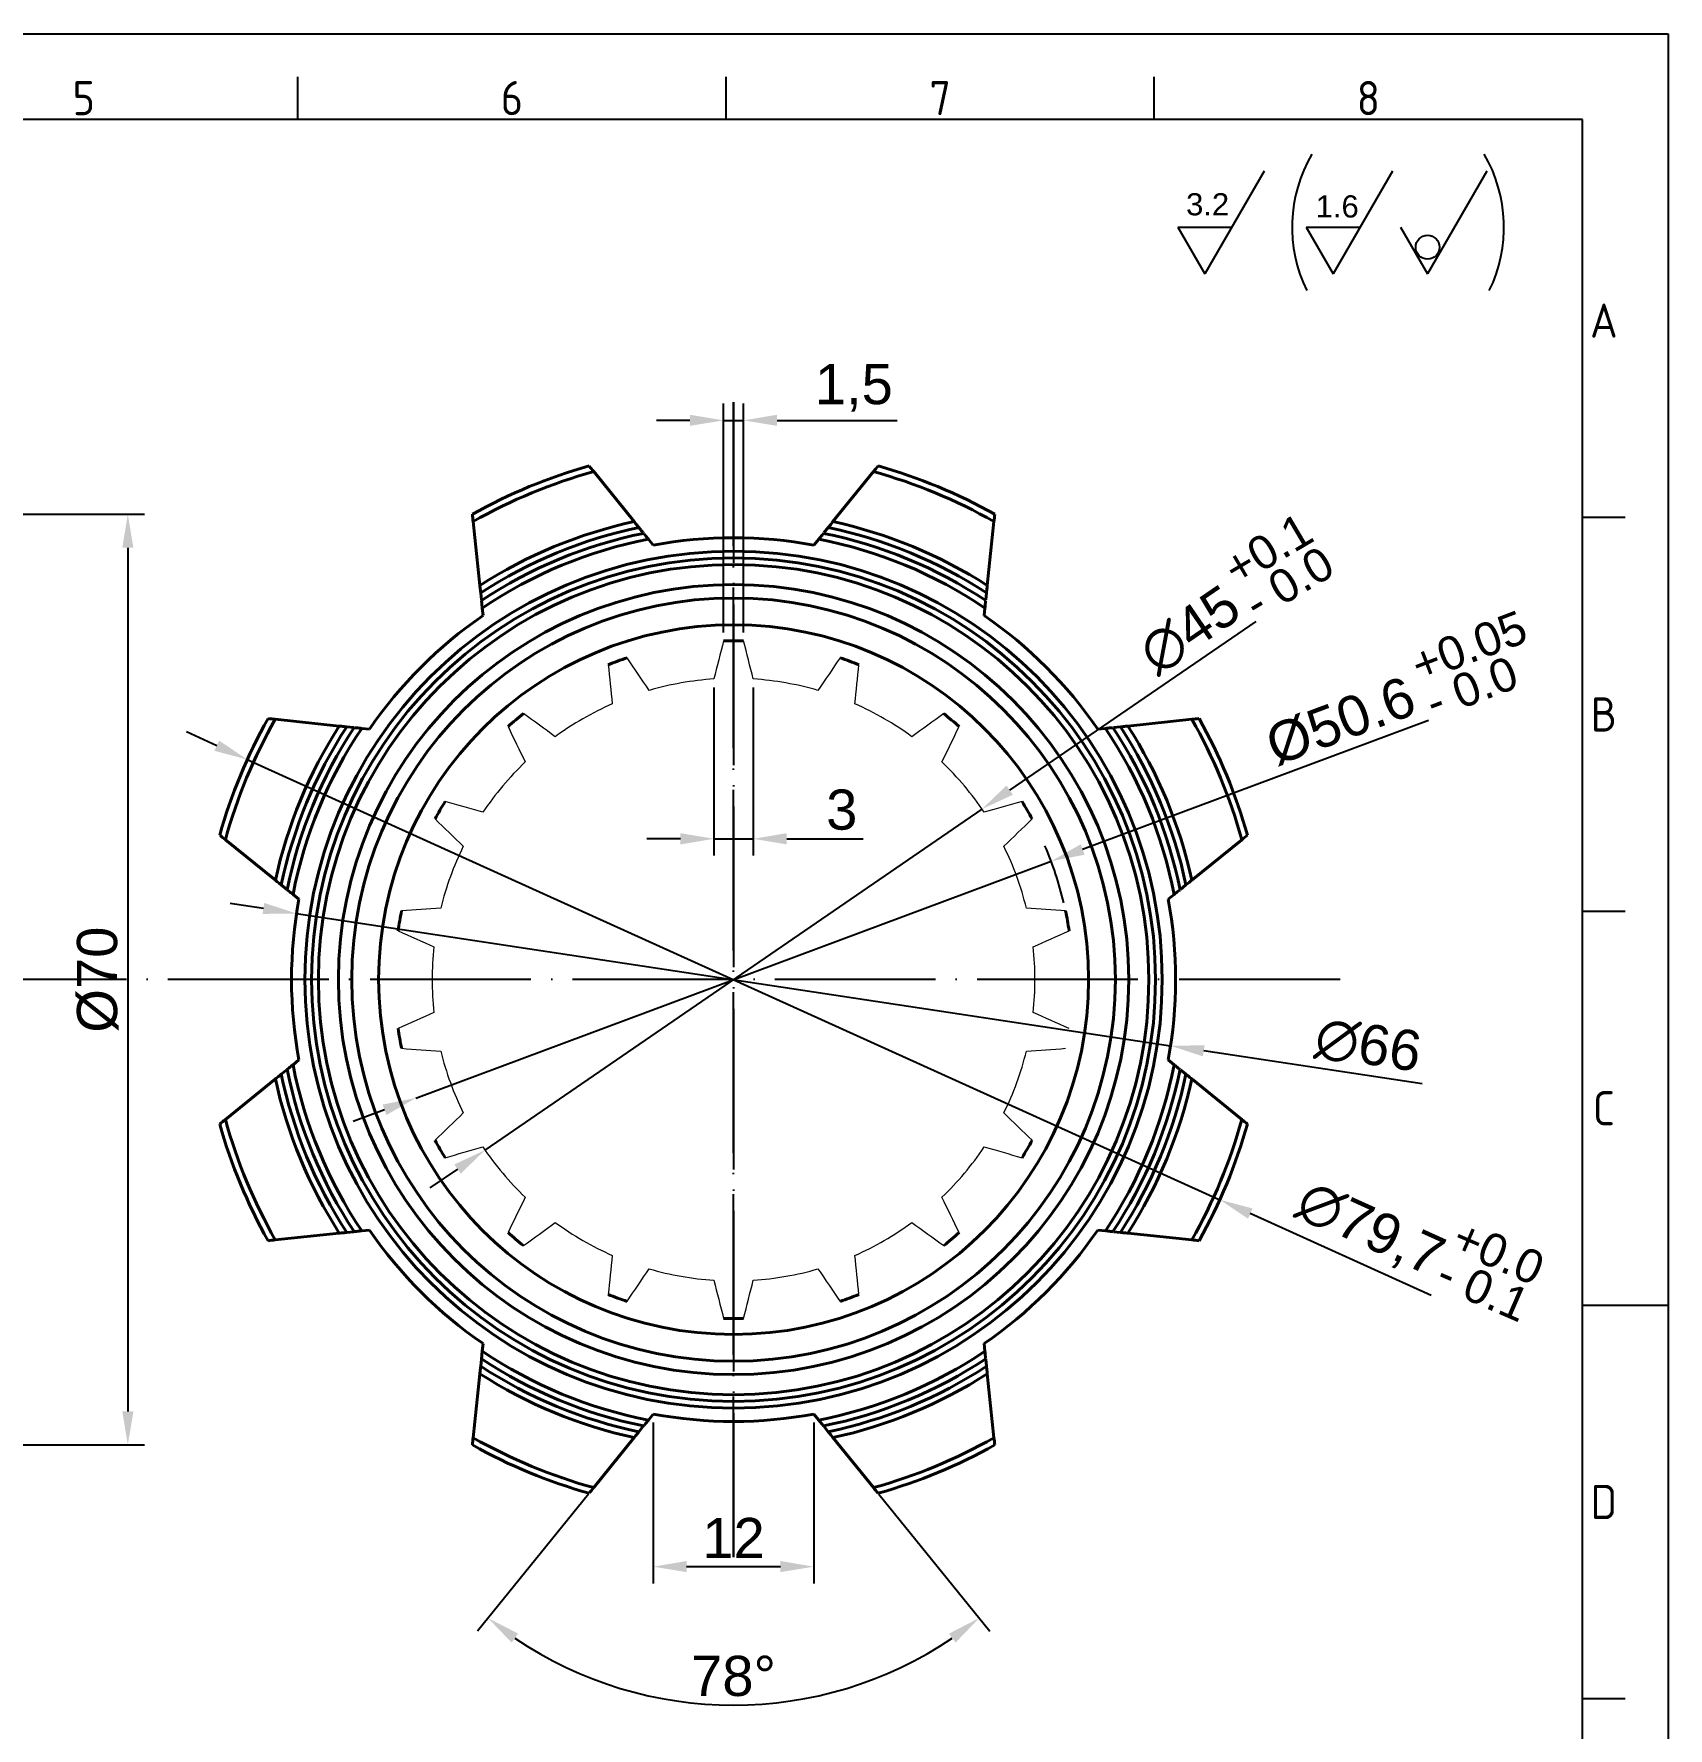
# Model space of a CAD drawing. Header units: millimetres. Extents: x 2521 to 2789, y 1164 to 1354.
# Drawn here: x 2667.1 to 2789.1, y 1227.6 to 1354.2 of the extents above; entities that cross this region are included whole.
import ezdxf
from ezdxf.enums import TextEntityAlignment as Align

# ---------------------------------------------------------------- set-up
doc = ezdxf.new("R2010")
doc.units = ezdxf.units.MM
doc.linetypes.add('ACAD_ISO04W100', pattern=[30, 24, -3, 0, -3])
doc.linetypes.add('ACAD_ISO05W100', pattern=[33, 24, -3, 0, -3, 0, -3])
for name, color, linetype, lineweight in [('AM_0', 7, 'Continuous', 40), ('AM_4', 1, 'ACAD_ISO04W100', 25), ('AM_5', 3, 'Continuous', 25), ('AM_BOR', 2, 'ACAD_ISO05W100', 35)]:
    doc.layers.add(name, color=color, linetype=linetype, lineweight=lineweight)
doc.styles.add('ACISOTS', font='isocp.shx', dxfattribs={"height": 1})
doc.styles.get("Standard").update_dxf_attribs({"font": 'arial.ttf'})
doc.dimstyles.new('ISO-25', dxfattribs={"dimtxt": 3, "dimasz": 2.5, "dimexe": 1.25, "dimexo": 0.625, "dimtad": 1, "dimtxsty": 'Standard', "dimcen": 2.5, "dimadec": 0, "dimazin": 0, "dimtfac": 1, "dimtmove": 0, "dimatfit": 3, "dimfxl": 1, "dimarcsym": 0})

# ---------------------------------------------------------------- blocks, each defined once
blk = doc.blocks.new('A3 ZTL')
for p, q in [((401.17, 280.82), (19.57, 280.82)), ((401.17, 9.78), (401.17, 280.82))]:
    blk.add_line(p, q)
at = {"layer": 'AM_BOR', "color": 135, "linetype": 'Continuous', "lineweight": 25}
for p, q in [((0, 290.61), (410.96, 290.61)), ((410.96, 290.61), (410.96, 0))]:
    blk.add_line(p, q, dxfattribs=at)
at = {"layer": 'AM_BOR', "color": 135, "lineweight": 25}
for p, q in [((254.4, 280.82), (254.4, 285.71)), ((303.33, 280.82), (303.33, 285.71)), ((352.25, 280.82), (352.25, 285.71)), ((406.07, 235.32), (401.17, 235.32)), ((406.07, 190.31), (401.17, 190.31)), ((401.17, 145.3), (410.96, 145.3)), ((406.07, 100.29), (401.17, 100.29))]:
    blk.add_line(p, q, dxfattribs=at)
at = {"layer": 'AM_BOR', "color": 135, "lineweight": 25, "style": 'ACISOTS'}
for s, p in [('5', (229.94, 283.27)), ('6', (278.86, 283.27)), ('7', (327.79, 283.27)), ('8', (376.71, 283.27)), ('A', (403.62, 257.83)), ('B', (403.62, 212.82)), ('C', (403.62, 167.81)), ('D', (403.62, 122.8))]:
    blk.add_text(s, height=3.91, dxfattribs=at).set_placement(p, align=Align.MIDDLE)
blk = doc.blocks.new('*D17')
at = {"layer": 'AM_5', "color": 0, "lineweight": -2, "transparency": 16777216}
for p, q in [((2713.33, 1250.46), (2713.33, 1238.44)), ((2725.33, 1250.46), (2725.33, 1238.44)), ((2715.83, 1239.69), (2722.83, 1239.69))]:
    blk.add_line(p, q, dxfattribs=at)
at = {"layer": 'AM_5', "color": 0, "transparency": 16777216}
for points in [[(2715.83, 1240.11), (2715.83, 1239.28), (2713.33, 1239.69)], [(2722.83, 1240.11), (2722.83, 1239.28), (2725.33, 1239.69)]]:
    blk.add_solid(points, dxfattribs=at)
at = {"layer": 'Defpoints', "color": 0, "transparency": 16777216}
for p in [(2713.33, 1251.08), (2725.33, 1251.08), (2725.33, 1239.69)]:
    blk.add_point(p, dxfattribs=at)
at = {"layer": 'AM_5', "color": 0, "transparency": 16777216, "insert": (2719.33, 1241.83), "char_height": 3, "attachment_point": 5}
blk.add_mtext('12', dxfattribs=at)
blk = doc.blocks.new('*D18')
at = {"layer": 'AM_5', "color": 0, "lineweight": -2, "transparency": 16777216}
for p, q in [((2708.5, 1245.11), (2700.21, 1234.87)), ((2730.17, 1245.11), (2738.46, 1234.87))]:
    blk.add_line(p, q, dxfattribs=at)
blk.add_arc((2719.33, 1258.49), 29.14, 235.9171, 304.0829, dxfattribs=at)
at = {"layer": 'AM_5', "color": 0, "transparency": 16777216}
for points in [[(2702.76, 1234.02), (2703.25, 1234.69), (2701, 1235.85)], [(2735.42, 1234.69), (2735.91, 1234.02), (2737.67, 1235.85)]]:
    blk.add_solid(points, dxfattribs=at)
at = {"layer": 'Defpoints', "color": 0, "transparency": 16777216}
for p in [(2711.91, 1249.33), (2726.75, 1249.33), (2708.89, 1245.59), (2729.78, 1245.59), (2712.78, 1230.1)]:
    blk.add_point(p, dxfattribs=at)
at = {"layer": 'AM_5', "color": 0, "transparency": 16777216, "insert": (2719.33, 1231.51), "char_height": 3, "attachment_point": 5}
blk.add_mtext('78°', dxfattribs=at)
blk = doc.blocks.new('*D19')
at = {"layer": 'AM_5', "color": 0, "lineweight": -2, "transparency": 16777216}
for p, q in [((2680.76, 1301), (2678.48, 1302.04)), ((2683.03, 1299.97), (2755.63, 1267.09)), ((2771.4, 1259.95), (2757.91, 1266.06))]:
    blk.add_line(p, q, dxfattribs=at)
at = {"layer": 'AM_5', "color": 0, "transparency": 16777216}
for points in [[(2680.93, 1301.38), (2680.58, 1300.62), (2683.03, 1299.97)], [(2758.08, 1266.44), (2757.74, 1265.68), (2755.63, 1267.09)]]:
    blk.add_solid(points, dxfattribs=at)
at = {"layer": 'Defpoints', "color": 0, "transparency": 16777216}
for p in [(2683.03, 1299.97), (2755.63, 1267.09)]:
    blk.add_point(p, dxfattribs=at)
at = {"layer": 'AM_5', "color": 0, "transparency": 16777216, "insert": (2766.82, 1264.75), "char_height": 3, "attachment_point": 5, "rotation": 335.635}
blk.add_mtext('∅79,7', dxfattribs=at)
blk = doc.blocks.new('*D20')
at = {"layer": 'AM_5', "color": 0, "lineweight": -2, "transparency": 16777216}
for p, q in [((2684.23, 1288.85), (2681.76, 1289.22)), ((2686.71, 1288.47), (2751.96, 1278.59)), ((2770.73, 1275.75), (2754.43, 1278.22))]:
    blk.add_line(p, q, dxfattribs=at)
at = {"layer": 'AM_5', "color": 0, "transparency": 16777216}
for points in [[(2684.3, 1289.26), (2684.17, 1288.44), (2686.71, 1288.47)], [(2754.5, 1278.63), (2754.37, 1277.8), (2751.96, 1278.59)]]:
    blk.add_solid(points, dxfattribs=at)
at = {"layer": 'Defpoints', "color": 0, "transparency": 16777216}
for p in [(2686.71, 1288.47), (2751.96, 1278.59)]:
    blk.add_point(p, dxfattribs=at)
at = {"layer": 'AM_5', "color": 0, "transparency": 16777216, "insert": (2766.71, 1278.62), "char_height": 3, "attachment_point": 5, "rotation": 351.388}
blk.add_mtext('∅66', dxfattribs=at)
blk = doc.blocks.new('*D32')
at = {"layer": 'AM_5', "color": 0, "lineweight": -2, "transparency": 16777216}
for p, q in [((2617.28, 1318.29), (2675.36, 1318.29)), ((2674.11, 1315.79), (2674.11, 1251.28)), ((2617.28, 1248.78), (2675.36, 1248.78))]:
    blk.add_line(p, q, dxfattribs=at)
at = {"layer": 'AM_5', "color": 0, "transparency": 16777216}
for points in [[(2673.7, 1315.79), (2674.53, 1315.79), (2674.11, 1318.29)], [(2673.7, 1251.28), (2674.53, 1251.28), (2674.11, 1248.78)]]:
    blk.add_solid(points, dxfattribs=at)
at = {"layer": 'Defpoints', "color": 0, "transparency": 16777216}
for p in [(2616.66, 1318.29), (2616.66, 1248.78), (2674.11, 1248.78)]:
    blk.add_point(p, dxfattribs=at)
at = {"layer": 'AM_5', "color": 0, "transparency": 16777216, "insert": (2671.87, 1283.53), "char_height": 3, "attachment_point": 5, "rotation": 90}
blk.add_mtext('%%c70', dxfattribs=at)
blk = doc.blocks.new('*D45')
at = {"layer": 'AM_5', "color": 0, "lineweight": -2, "transparency": 16777216}
for p, q in [((2758.31, 1310.29), (2739.94, 1297.68)), ((2700.78, 1270.8), (2737.88, 1296.27)), ((2698.72, 1269.38), (2696.66, 1267.97))]:
    blk.add_line(p, q, dxfattribs=at)
at = {"layer": 'AM_5', "color": 0, "transparency": 16777216}
for points in [[(2739.71, 1298.03), (2740.18, 1297.34), (2737.88, 1296.27)], [(2698.49, 1269.73), (2698.96, 1269.04), (2700.78, 1270.8)]]:
    blk.add_solid(points, dxfattribs=at)
at = {"layer": 'Defpoints', "color": 0, "transparency": 16777216}
for p in [(2737.88, 1296.27), (2700.78, 1270.8)]:
    blk.add_point(p, dxfattribs=at)
at = {"layer": 'AM_5', "color": 0, "transparency": 16777216, "insert": (2753.4, 1309.64), "char_height": 3, "attachment_point": 5, "rotation": 34.4707}
blk.add_mtext('∅45', dxfattribs=at)
blk = doc.blocks.new('*D46')
at = {"layer": 'AM_5', "color": 0, "lineweight": -2, "transparency": 16777216}
for p, q in [((2771.21, 1302.88), (2745.39, 1293.25)), ((2695.62, 1274.69), (2743.05, 1292.38)), ((2693.28, 1273.81), (2690.93, 1272.94))]:
    blk.add_line(p, q, dxfattribs=at)
blk.add_arc((2719.33, 1283.53), 25.31, 13.1128, 23.2869, dxfattribs=at)
at = {"layer": 'AM_5', "color": 0, "transparency": 16777216}
for points in [[(2745.25, 1293.64), (2745.54, 1292.86), (2743.05, 1292.38)], [(2693.13, 1274.2), (2693.42, 1273.42), (2695.62, 1274.69)]]:
    blk.add_solid(points, dxfattribs=at)
at = {"layer": 'Defpoints', "color": 0, "transparency": 16777216}
for p in [(2743.05, 1292.38), (2695.62, 1274.69)]:
    blk.add_point(p, dxfattribs=at)
at = {"layer": 'AM_5', "color": 0, "transparency": 16777216, "insert": (2764.66, 1302.83), "char_height": 3, "attachment_point": 5, "rotation": 20.4573}
blk.add_mtext('%%c50.6', dxfattribs=at)
blk = doc.blocks.new('*D47')
at = {"layer": 'AM_5', "color": 0, "lineweight": -2, "transparency": 16777216}
for p, q in [((2718.58, 1309.46), (2718.58, 1326.55)), ((2720.08, 1309.46), (2720.08, 1326.55)), ((2716.08, 1325.3), (2713.58, 1325.3)), ((2718.58, 1325.3), (2720.08, 1325.3)), ((2722.58, 1325.3), (2731.54, 1325.3))]:
    blk.add_line(p, q, dxfattribs=at)
at = {"layer": 'AM_5', "color": 0, "transparency": 16777216}
for points in [[(2716.08, 1325.72), (2716.08, 1324.89), (2718.58, 1325.3)], [(2722.58, 1325.72), (2722.58, 1324.89), (2720.08, 1325.3)]]:
    blk.add_solid(points, dxfattribs=at)
at = {"layer": 'Defpoints', "color": 0, "transparency": 16777216}
for p in [(2720.08, 1325.3), (2718.58, 1308.83), (2720.08, 1308.83)]:
    blk.add_point(p, dxfattribs=at)
at = {"layer": 'AM_5', "color": 0, "transparency": 16777216, "insert": (2728.31, 1327.73), "char_height": 3, "attachment_point": 5}
blk.add_mtext('1,5', dxfattribs=at)
blk = doc.blocks.new('*D48')
at = {"layer": 'AM_5', "color": 0, "lineweight": -2, "transparency": 16777216}
for p, q in [((2717.87, 1305.36), (2717.87, 1292.8)), ((2720.8, 1305.36), (2720.8, 1292.8)), ((2715.37, 1294.05), (2712.87, 1294.05)), ((2717.87, 1294.05), (2720.8, 1294.05)), ((2723.3, 1294.05), (2729.02, 1294.05))]:
    blk.add_line(p, q, dxfattribs=at)
at = {"layer": 'AM_5', "color": 0, "transparency": 16777216}
for points in [[(2715.37, 1294.47), (2715.37, 1293.63), (2717.87, 1294.05)], [(2723.3, 1294.47), (2723.3, 1293.63), (2720.8, 1294.05)]]:
    blk.add_solid(points, dxfattribs=at)
at = {"layer": 'Defpoints', "color": 0, "transparency": 16777216}
for p in [(2717.87, 1305.98), (2720.8, 1305.98), (2720.8, 1294.05)]:
    blk.add_point(p, dxfattribs=at)
at = {"layer": 'AM_5', "color": 0, "transparency": 16777216, "insert": (2727.41, 1296.21), "char_height": 3, "attachment_point": 5}
blk.add_mtext('3', dxfattribs=at)

msp = doc.modelspace()

# ---------------------------------------------------------------- linework, layer by layer
at = {"layer": 'AM_0'}
for p, q in [((2708.889, 1321.471), (2711.913, 1317.737)), ((2729.779, 1321.471), (2726.755, 1317.737)), ((2699.893, 1317.745), (2700.395, 1312.966)), ((2712.266, 1317.301), (2712.596, 1316.895)), ((2726.402, 1317.301), (2726.072, 1316.895)), ((2738.775, 1317.745), (2738.273, 1312.966)), ((2712.977, 1316.424), (2713.334, 1315.983)), ((2725.691, 1316.424), (2725.334, 1315.983)), ((2700.454, 1312.408), (2700.508, 1311.888)), ((2738.214, 1312.408), (2738.16, 1311.888)), ((2700.572, 1311.286), (2700.631, 1310.721)), ((2738.096, 1311.286), (2738.037, 1310.721)), ((2685.122, 1302.974), (2689.901, 1302.472)), ((2690.459, 1302.413), (2690.979, 1302.358)), ((2691.581, 1302.295), (2692.146, 1302.236)), ((2747.087, 1302.295), (2746.522, 1302.236)), ((2748.209, 1302.413), (2747.689, 1302.358)), ((2753.546, 1302.974), (2748.767, 1302.472)), ((2681.395, 1293.977), (2685.13, 1290.953)), ((2757.272, 1293.977), (2753.538, 1290.953)), ((2685.566, 1290.6), (2685.972, 1290.271)), ((2686.443, 1289.89), (2686.884, 1289.533)), ((2752.225, 1289.89), (2751.784, 1289.533)), ((2753.102, 1290.6), (2752.696, 1290.271)), ((2685.566, 1276.465), (2685.972, 1276.794)), ((2686.443, 1277.175), (2686.884, 1277.533)), ((2752.225, 1277.175), (2751.784, 1277.533)), ((2753.102, 1276.465), (2752.696, 1276.794)), ((2681.395, 1273.088), (2685.13, 1276.112)), ((2757.272, 1273.088), (2753.538, 1276.112)), ((2685.122, 1264.092), (2689.901, 1264.594)), ((2690.459, 1264.652), (2690.979, 1264.707)), ((2691.581, 1264.77), (2692.146, 1264.83)), ((2747.087, 1264.77), (2746.522, 1264.83)), ((2748.209, 1264.652), (2747.689, 1264.707)), ((2753.546, 1264.092), (2748.767, 1264.594)), ((2700.572, 1255.78), (2700.631, 1256.345)), ((2738.096, 1255.78), (2738.037, 1256.345)), ((2699.893, 1249.321), (2700.395, 1254.099)), ((2700.454, 1254.657), (2700.508, 1255.178)), ((2738.214, 1254.657), (2738.16, 1255.178)), ((2738.775, 1249.321), (2738.273, 1254.099)), ((2712.266, 1249.764), (2712.596, 1250.171)), ((2712.977, 1250.642), (2713.334, 1251.083)), ((2725.691, 1250.642), (2725.334, 1251.083)), ((2726.402, 1249.764), (2726.072, 1250.171)), ((2708.889, 1245.594), (2711.913, 1249.328)), ((2729.779, 1245.594), (2726.755, 1249.328))]:
    msp.add_line(p, q, dxfattribs=at)
for radius in [32, 31.5, 31, 29.5, 28.5, 26.5]:
    msp.add_circle((2719.334, 1283.533), radius, dxfattribs=at)
for radius, start, end in [(39.85, 105.70617, 119.29383), (39.35, 105.39235, 119.60765), (39.35, 60.39235, 74.60765), (39.85, 60.70617, 74.29383), (35, 102.24065, 122.75935), (34.5, 101.82116, 123.17884), (34.5, 56.82116, 78.17884), (35, 57.24065, 77.75935), (34, 101.38767, 123.61233), (33.5, 100.93945, 124.06055), (33, 79.52432, 100.47568), (33.5, 55.93945, 79.06055), (34, 56.38767, 78.61233), (33, 124.52432, 145.47568), (33, 34.52432, 55.47568), (25.311, 88.30201, 91.69799), (25.311, 108.30201, 111.69799), (25.311, 68.30201, 71.69799), (25.311, 128.30201, 131.69799), (25.311, 48.30201, 51.69799), (39.85, 150.70617, 164.29383), (39.35, 150.39235, 164.60765), (35, 147.24065, 167.75935), (34.5, 146.82116, 168.17884), (34, 146.38767, 168.61233), (33.5, 145.93945, 169.06055), (33.5, 10.93945, 34.06055), (34, 11.38767, 33.61233), (34.5, 11.82116, 33.17884), (35, 12.24065, 32.75935), (39.35, 15.39235, 29.60765), (39.85, 15.70617, 29.29383), (25.311, 148.30201, 151.69799), (25.311, 28.30201, 31.69799), (33, 169.52432, 190.47568), (33, 349.52432, 10.47568), (25.311, 168.30201, 171.69799), (25.311, 8.30201, 11.69799), (25.311, 188.30201, 191.69799), (34, 191.38767, 213.61233), (33.5, 190.93945, 214.06055), (33.5, 325.93945, 349.06055), (34, 326.38767, 348.61233), (35, 192.24065, 212.75935), (34.5, 191.82116, 213.17884), (34.5, 326.82116, 348.17884), (35, 327.24065, 347.75935), (39.35, 195.39235, 209.60765), (39.35, 330.39235, 344.60765), (39.85, 195.70617, 209.29383), (39.85, 330.70617, 344.29383), (25.311, 208.30201, 211.69799), (25.311, 328.30201, 331.69799), (33, 214.52432, 235.47568), (25.311, 228.30201, 231.69799), (25.311, 308.30201, 311.69799), (33, 304.52432, 325.47568), (25.311, 248.30201, 251.69799), (25.311, 288.30201, 291.69799), (25.311, 268.30201, 271.69799), (33.5, 235.93945, 259.06055), (33.5, 280.93945, 304.06055), (35, 237.24065, 257.75935), (34.5, 236.82116, 258.17884), (34, 236.38767, 258.61233), (34, 281.38767, 303.61233), (34.5, 281.82116, 303.17884), (35, 282.24065, 302.75935), (33, 259.52432, 280.47568), (39.35, 240.39235, 254.60765), (39.35, 285.39235, 299.60765), (39.85, 240.70617, 254.29383), (39.85, 285.70617, 299.29383)]:
    msp.add_arc((2719.334, 1283.533), radius, start, end, dxfattribs=at)
at = {"layer": 'AM_0', "color": 7, "linetype": 'Continuous', "lineweight": 15}
for start, end in [(93.73859, 106.26141), (73.73859, 86.26141), (113.73859, 126.26141), (53.73859, 66.26141), (133.73859, 146.26141), (33.73859, 46.26141), (153.73859, 166.26141), (13.73859, 26.26141), (173.73859, 186.26141), (353.73859, 6.26141), (193.73859, 206.26141), (333.73859, 346.26141), (213.73859, 226.26141), (313.73859, 326.26141), (233.73859, 246.26141), (293.73859, 306.26141), (253.73859, 266.26141), (273.73859, 286.26141)]:
    msp.add_arc((2719.334, 1283.533), 22.5, start, end, dxfattribs=at)
at = {"layer": 'AM_0'}
for points in [[(2708.546, 1321.895), (2708.661, 1321.754), (2708.775, 1321.613), (2708.889, 1321.471)], [(2730.122, 1321.895), (2730.007, 1321.754), (2729.893, 1321.613), (2729.779, 1321.471)], [(2699.836, 1318.287), (2699.855, 1318.106), (2699.874, 1317.926), (2699.893, 1317.745)], [(2738.832, 1318.287), (2738.813, 1318.106), (2738.794, 1317.926), (2738.775, 1317.745)], [(2684.58, 1303.031), (2684.76, 1303.012), (2684.941, 1302.993), (2685.122, 1302.974)], [(2754.088, 1303.031), (2753.907, 1303.012), (2753.727, 1302.993), (2753.546, 1302.974)], [(2680.972, 1294.32), (2681.113, 1294.206), (2681.254, 1294.092), (2681.395, 1293.977)], [(2757.696, 1294.32), (2757.555, 1294.206), (2757.414, 1294.092), (2757.272, 1293.977)], [(2680.972, 1272.745), (2681.113, 1272.859), (2681.254, 1272.974), (2681.395, 1273.088)], [(2757.696, 1272.745), (2757.555, 1272.859), (2757.414, 1272.974), (2757.272, 1273.088)], [(2684.58, 1264.035), (2684.76, 1264.054), (2684.941, 1264.073), (2685.122, 1264.092)], [(2754.088, 1264.035), (2753.907, 1264.054), (2753.727, 1264.073), (2753.546, 1264.092)], [(2699.836, 1248.779), (2699.855, 1248.959), (2699.874, 1249.14), (2699.893, 1249.321)], [(2738.832, 1248.779), (2738.813, 1248.959), (2738.794, 1249.14), (2738.775, 1249.321)], [(2708.546, 1245.171), (2708.661, 1245.312), (2708.775, 1245.453), (2708.889, 1245.594)], [(2730.122, 1245.171), (2730.007, 1245.312), (2729.893, 1245.453), (2729.779, 1245.594)]]:
    msp.add_open_spline(points, degree=3, dxfattribs=at)
for points in [[(2711.913, 1317.737), (2711.913, 1317.737), (2711.957, 1317.683), (2712.091, 1317.518), (2712.179, 1317.41), (2712.266, 1317.301)], [(2726.755, 1317.737), (2726.755, 1317.737), (2726.711, 1317.683), (2726.577, 1317.518), (2726.489, 1317.41), (2726.402, 1317.301)], [(2712.621, 1316.863), (2712.621, 1316.863), (2712.665, 1316.808), (2712.8, 1316.642), (2712.888, 1316.533), (2712.977, 1316.424)], [(2726.047, 1316.863), (2726.047, 1316.863), (2726.003, 1316.808), (2725.868, 1316.642), (2725.78, 1316.533), (2725.691, 1316.424)], [(2700.395, 1312.966), (2700.395, 1312.966), (2700.402, 1312.897), (2700.425, 1312.686), (2700.439, 1312.547), (2700.454, 1312.408)], [(2738.273, 1312.966), (2738.273, 1312.966), (2738.266, 1312.897), (2738.243, 1312.686), (2738.229, 1312.547), (2738.214, 1312.408)], [(2700.513, 1311.848), (2700.513, 1311.848), (2700.52, 1311.778), (2700.542, 1311.564), (2700.557, 1311.425), (2700.572, 1311.286)], [(2738.155, 1311.848), (2738.155, 1311.848), (2738.148, 1311.778), (2738.126, 1311.564), (2738.111, 1311.425), (2738.096, 1311.286)], [(2689.901, 1302.472), (2689.901, 1302.472), (2689.97, 1302.464), (2690.181, 1302.442), (2690.32, 1302.428), (2690.459, 1302.413)], [(2691.019, 1302.354), (2691.019, 1302.354), (2691.089, 1302.347), (2691.302, 1302.324), (2691.441, 1302.31), (2691.581, 1302.295)], [(2747.649, 1302.354), (2747.649, 1302.354), (2747.579, 1302.347), (2747.366, 1302.324), (2747.226, 1302.31), (2747.087, 1302.295)], [(2748.767, 1302.472), (2748.767, 1302.472), (2748.698, 1302.464), (2748.487, 1302.442), (2748.348, 1302.428), (2748.209, 1302.413)], [(2685.13, 1290.953), (2685.13, 1290.953), (2685.184, 1290.91), (2685.349, 1290.776), (2685.457, 1290.688), (2685.566, 1290.6)], [(2753.538, 1290.953), (2753.538, 1290.953), (2753.484, 1290.91), (2753.319, 1290.776), (2753.211, 1290.688), (2753.102, 1290.6)], [(2686.003, 1290.246), (2686.003, 1290.246), (2686.058, 1290.201), (2686.225, 1290.066), (2686.334, 1289.978), (2686.443, 1289.89)], [(2752.665, 1290.246), (2752.665, 1290.246), (2752.61, 1290.201), (2752.443, 1290.066), (2752.334, 1289.978), (2752.225, 1289.89)], [(2686.003, 1276.82), (2686.003, 1276.82), (2686.058, 1276.864), (2686.225, 1276.999), (2686.334, 1277.087), (2686.443, 1277.175)], [(2752.665, 1276.82), (2752.665, 1276.82), (2752.61, 1276.864), (2752.443, 1276.999), (2752.334, 1277.087), (2752.225, 1277.175)], [(2685.13, 1276.112), (2685.13, 1276.112), (2685.184, 1276.156), (2685.349, 1276.29), (2685.457, 1276.377), (2685.566, 1276.465)], [(2753.538, 1276.112), (2753.538, 1276.112), (2753.484, 1276.156), (2753.319, 1276.29), (2753.211, 1276.377), (2753.102, 1276.465)], [(2689.901, 1264.594), (2689.901, 1264.594), (2689.97, 1264.601), (2690.181, 1264.623), (2690.32, 1264.638), (2690.459, 1264.652)], [(2691.019, 1264.711), (2691.019, 1264.711), (2691.089, 1264.719), (2691.302, 1264.741), (2691.441, 1264.756), (2691.581, 1264.77)], [(2747.649, 1264.711), (2747.649, 1264.711), (2747.579, 1264.719), (2747.366, 1264.741), (2747.226, 1264.756), (2747.087, 1264.77)], [(2748.767, 1264.594), (2748.767, 1264.594), (2748.698, 1264.601), (2748.487, 1264.623), (2748.348, 1264.638), (2748.209, 1264.652)], [(2700.513, 1255.217), (2700.513, 1255.217), (2700.52, 1255.288), (2700.542, 1255.501), (2700.557, 1255.64), (2700.572, 1255.78)], [(2738.155, 1255.217), (2738.155, 1255.217), (2738.148, 1255.288), (2738.126, 1255.501), (2738.111, 1255.64), (2738.096, 1255.78)], [(2700.395, 1254.099), (2700.395, 1254.099), (2700.402, 1254.169), (2700.425, 1254.38), (2700.439, 1254.519), (2700.454, 1254.657)], [(2738.273, 1254.099), (2738.273, 1254.099), (2738.266, 1254.169), (2738.243, 1254.38), (2738.229, 1254.519), (2738.214, 1254.657)], [(2712.621, 1250.202), (2712.621, 1250.202), (2712.665, 1250.257), (2712.8, 1250.424), (2712.888, 1250.532), (2712.977, 1250.642)], [(2726.047, 1250.202), (2726.047, 1250.202), (2726.003, 1250.257), (2725.868, 1250.424), (2725.78, 1250.532), (2725.691, 1250.642)], [(2711.913, 1249.328), (2711.913, 1249.328), (2711.957, 1249.383), (2712.091, 1249.548), (2712.179, 1249.656), (2712.266, 1249.764)], [(2726.755, 1249.328), (2726.755, 1249.328), (2726.711, 1249.383), (2726.577, 1249.548), (2726.489, 1249.656), (2726.402, 1249.764)]]:
    msp.add_open_spline(points, degree=3, knots=[0, 0, 0, 0, 0.5, 0.5, 1, 1, 1, 1], dxfattribs=at)
at = {"layer": 'AM_0', "color": 7, "linetype": 'Continuous', "lineweight": 15}
for points in [[(2718.584, 1308.833), (2718.345, 1307.885), (2718.106, 1306.935), (2717.867, 1305.985)], [(2720.801, 1305.985), (2720.562, 1306.935), (2720.323, 1307.885), (2720.084, 1308.833)], [(2713.033, 1305.133), (2712.483, 1305.944), (2711.934, 1306.754), (2711.386, 1307.563)], [(2727.282, 1307.563), (2726.734, 1306.754), (2726.184, 1305.944), (2725.634, 1305.133)], [(2709.976, 1307.05), (2710.076, 1306.078), (2710.176, 1305.104), (2710.276, 1304.129)], [(2728.392, 1304.129), (2728.492, 1305.104), (2728.592, 1306.078), (2728.692, 1307.05)], [(2706.026, 1301.675), (2705.232, 1302.249), (2704.438, 1302.823), (2703.646, 1303.396)], [(2735.022, 1303.396), (2734.23, 1302.823), (2733.436, 1302.249), (2732.642, 1301.675)], [(2702.497, 1302.432), (2702.923, 1301.552), (2703.35, 1300.671), (2703.778, 1299.789)], [(2734.89, 1299.789), (2735.317, 1300.671), (2735.744, 1301.552), (2736.171, 1302.432)], [(2700.623, 1296.029), (2699.681, 1296.297), (2698.739, 1296.565), (2697.799, 1296.832)], [(2740.869, 1296.832), (2739.929, 1296.565), (2738.987, 1296.297), (2738.045, 1296.029)], [(2697.049, 1295.533), (2697.75, 1294.852), (2698.453, 1294.171), (2699.156, 1293.488)], [(2739.512, 1293.488), (2740.215, 1294.171), (2740.918, 1294.852), (2741.619, 1295.533)], [(2697.478, 1288.876), (2696.5, 1288.806), (2695.524, 1288.735), (2694.549, 1288.665)], [(2744.119, 1288.665), (2743.144, 1288.735), (2742.168, 1288.806), (2741.19, 1288.876)], [(2694.288, 1287.187), (2695.18, 1286.788), (2696.074, 1286.387), (2696.968, 1285.987)], [(2741.7, 1285.987), (2742.594, 1286.387), (2743.488, 1286.788), (2744.38, 1287.187)], [(2696.968, 1281.079), (2696.074, 1280.678), (2695.18, 1280.278), (2694.288, 1279.878)], [(2744.38, 1279.878), (2743.488, 1280.278), (2742.594, 1280.678), (2741.7, 1281.079)], [(2694.549, 1278.401), (2695.524, 1278.33), (2696.5, 1278.26), (2697.478, 1278.189)], [(2741.19, 1278.189), (2742.168, 1278.26), (2743.144, 1278.33), (2744.119, 1278.401)], [(2699.156, 1273.577), (2698.453, 1272.895), (2697.75, 1272.213), (2697.049, 1271.532)], [(2741.619, 1271.532), (2740.918, 1272.213), (2740.215, 1272.895), (2739.512, 1273.577)], [(2697.799, 1270.233), (2698.739, 1270.501), (2699.681, 1270.768), (2700.623, 1271.036)], [(2738.045, 1271.036), (2738.987, 1270.768), (2739.929, 1270.501), (2740.869, 1270.233)], [(2703.778, 1267.276), (2703.35, 1266.394), (2702.923, 1265.514), (2702.497, 1264.634)], [(2736.171, 1264.634), (2735.744, 1265.514), (2735.317, 1266.394), (2734.89, 1267.276)], [(2703.646, 1263.67), (2704.438, 1264.243), (2705.232, 1264.816), (2706.026, 1265.39)], [(2732.642, 1265.39), (2733.436, 1264.816), (2734.23, 1264.243), (2735.022, 1263.67)], [(2710.276, 1262.936), (2710.176, 1261.961), (2710.076, 1260.988), (2709.976, 1260.015)], [(2728.692, 1260.015), (2728.592, 1260.988), (2728.492, 1261.961), (2728.392, 1262.936)], [(2711.386, 1259.502), (2711.934, 1260.311), (2712.483, 1261.122), (2713.033, 1261.933)], [(2725.634, 1261.933), (2726.184, 1261.122), (2726.734, 1260.311), (2727.282, 1259.502)], [(2717.867, 1261.081), (2718.106, 1260.13), (2718.345, 1259.181), (2718.584, 1258.233)], [(2720.084, 1258.233), (2720.323, 1259.181), (2720.562, 1260.13), (2720.801, 1261.081)]]:
    msp.add_open_spline(points, degree=3, dxfattribs=at)
at = {"layer": 'AM_4', "ltscale": 0.5}
for p, q in [((2719.334, 1240.407), (2719.334, 1326.659)), ((2719.334, 1326.659), (2719.334, 1240.407)), ((2764.61, 1283.533), (2567.627, 1283.533))]:
    msp.add_line(p, q, dxfattribs=at)
at = {"layer": 'AM_5'}
for p, q in [((2758.932, 1343.921), (2754.506, 1336.254)), ((2768.518, 1343.921), (2764.091, 1336.254)), ((2775.566, 1343.921), (2771.14, 1336.254)), ((2752.494, 1339.739), (2756.517, 1339.739)), ((2752.494, 1339.739), (2754.506, 1336.254)), ((2762.079, 1339.739), (2766.103, 1339.739)), ((2762.079, 1339.739), (2764.091, 1336.254)), ((2769.128, 1339.739), (2771.14, 1336.254))]:
    msp.add_line(p, q, dxfattribs=at)
msp.add_circle((2771.147, 1338.229), 0.892, dxfattribs=at)
for centre, start, end in [((2771.867, 1339.731), 149.81687, 205.95777), ((2766.01, 1339.731), 334.04223, 30.18313)]:
    msp.add_arc(centre, 10.835, start, end, dxfattribs=at)

# ---------------------------------------------------------------- block references
at = {"linetype": 'ByBlock', "lineweight": 0, "xscale": 0.6534000000000001, "yscale": 0.6534000000000001, "zscale": 0.6534000000000001}
msp.add_blockref('A3 ZTL', (2520.579, 1164.283), dxfattribs=at)

# ---------------------------------------------------------------- texts
at = {"layer": 'AM_5', "char_height": 1.656, "attachment_point": 1}
for s, insert in [('3.2', (2753.115, 1342.269)), ('1.6', (2762.788, 1342.109))]:
    msp.add_mtext_dynamic_manual_height_columns(s, width=18.23779, gutter_width=12.5, heights=[0], dxfattribs=dict(at, insert=insert))
at = {"layer": 'AM_5', "char_height": 2.5, "attachment_point": 1}
for s, insert, rotation in [('+0.1', (2755.624, 1315.004), 30.63821), ('- 0.0', (2757.125, 1312.469), 30.63821), ('+0.05', (2769.659, 1308.042), 20.83089), ('- 0.0', (2770.707, 1305.288), 20.83089), ('+0.0', (2773.774, 1265.671), 336.56886), ('- 0.1', (2772.602, 1262.967), 336.56886)]:
    msp.add_mtext_dynamic_manual_height_columns(s, width=7.14828, gutter_width=12.5, heights=[0], dxfattribs=dict(at, insert=insert, rotation=rotation))

# ---------------------------------------------------------------- dimensions: what is measured, and where the dimension line sits
at = {"layer": 'AM_5'}
for base, p1, p2, picture, middle in [((2720.084, 1325.304), (2718.584, 1308.833), (2720.084, 1308.833), '*D47', (2728.31, 1327.732)), ((2725.334, 1239.694), (2713.334, 1251.083), (2725.334, 1251.083), '*D17', (2719.334, 1241.826))]:
    dim = msp.add_linear_dim(base=base, p1=p1, p2=p2, dimstyle='ISO-25', dxfattribs=at)
    dim.commit()
    dim.dimension.update_dxf_attribs({"geometry": picture, "text_midpoint": middle})
dim = msp.add_linear_dim(base=(2674.115, 1248.779), p1=(2616.655, 1318.287), p2=(2616.655, 1248.779), angle=90, text='%%c70', dimstyle='ISO-25', dxfattribs=at)
dim.commit()
dim.dimension.update_dxf_attribs({"geometry": '*D32', "text_midpoint": (2674.115, 1283.533), "dimtype": 160})
for p1, p2, picture, middle in [((2700.785, 1270.798), (2737.883, 1296.267), '*D45', (2754.673, 1307.794)), ((2686.706, 1288.474), (2751.962, 1278.591), '*D20', (2766.371, 1276.409))]:
    dim = msp.add_diameter_dim_2p(p1=p1, p2=p2, dimstyle='ISO-25', dxfattribs=at)
    dim.commit()
    dim.dimension.update_dxf_attribs({"geometry": picture, "text_midpoint": middle, "dimtype": 163})
dim = msp.add_diameter_dim_2p(p1=(2695.619, 1274.686), p2=(2743.049, 1292.379), text='%%c50.6', dimstyle='ISO-25', dxfattribs=at)
dim.commit()
dim.dimension.update_dxf_attribs({"geometry": '*D46', "text_midpoint": (2765.446, 1300.734), "dimtype": 163})
dim = msp.add_linear_dim(base=(2720.801, 1294.048), p1=(2717.867, 1305.985), p2=(2720.801, 1305.985), text='3', dimstyle='ISO-25', dxfattribs=at)
dim.commit()
dim.dimension.update_dxf_attribs({"geometry": '*D48', "text_midpoint": (2727.408, 1296.206)})
dim = msp.add_diameter_dim_2p(p1=(2683.033, 1299.973), p2=(2755.635, 1267.093), dimstyle='ISO-25', dxfattribs=at)
dim.commit()
dim.dimension.update_dxf_attribs({"geometry": '*D19', "text_midpoint": (2766.817, 1264.748)})
dim = msp.add_angular_dim_2l(base=(2712.779, 1230.099), line1=((2729.779, 1245.594), (2726.755, 1249.328)), line2=((2708.889, 1245.594), (2711.913, 1249.328)), dimstyle='ISO-25', dxfattribs=at)
dim.commit()
dim.dimension.update_dxf_attribs({"geometry": '*D18', "text_midpoint": (2719.334, 1231.509)})

doc.saveas('drawing.dxf')
